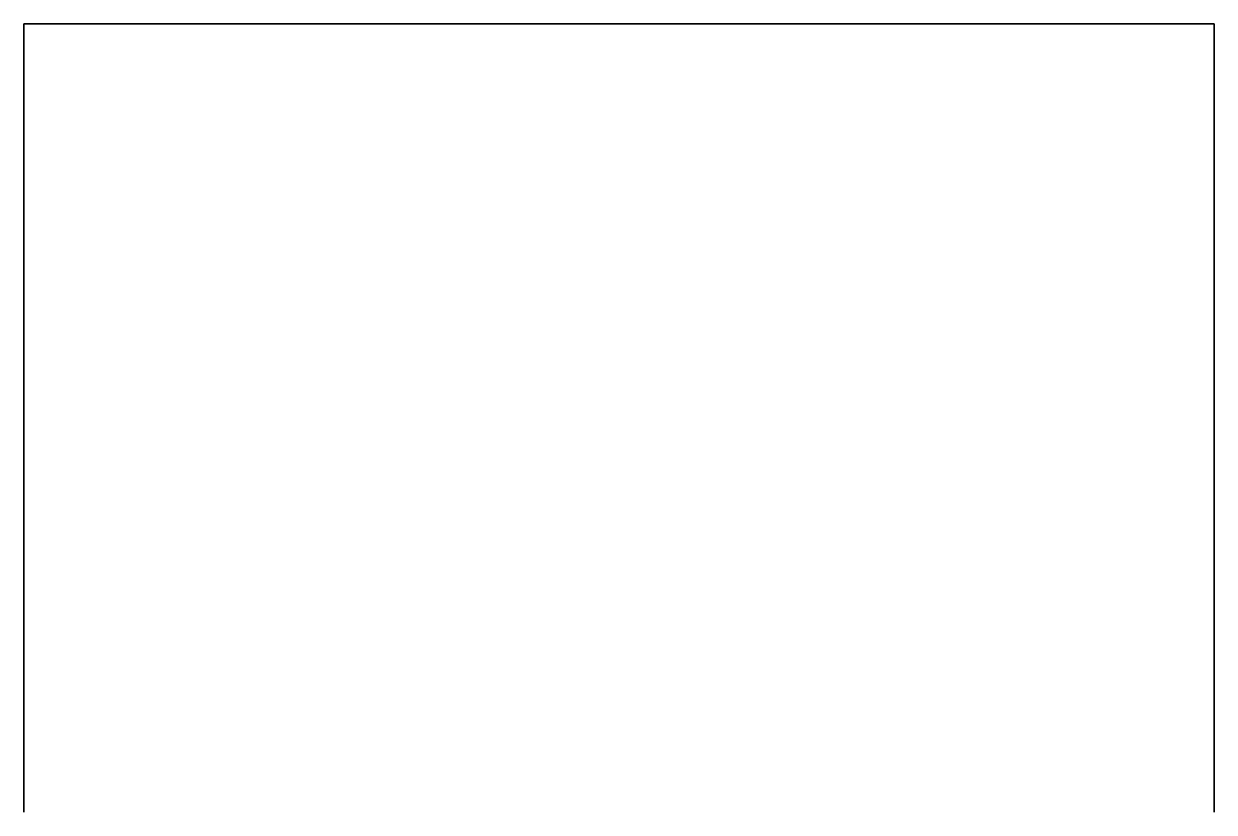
# Model space of a CAD drawing. Header units: millimetres. Extents: x -9 to 118, y -140 to 54.
# Drawn here: x 111.25 to 112.76, y -11.5 to -10.5 of the extents above; entities that cross this region are included whole.
import ezdxf

# ---------------------------------------------------------------- set-up
doc = ezdxf.new("R2010")
doc.units = ezdxf.units.MM
doc.linetypes.add('DASHED', pattern=[1.524, 1.27, -0.254])
doc.layers.add('HIDDEN', color=8, linetype='DASHED')
doc.layers.add('VISIBLE', color=7, linetype='CONTINUOUS')

msp = doc.modelspace()

# ---------------------------------------------------------------- linework, layer by layer
at = {"layer": 'HIDDEN'}
for points in [[(112.76, -10.5), (111.25, -10.5)], [(111.25, -11.5), (111.25, -11.48413), (111.25, -11.46825), (111.25, -11.45238), (111.25, -11.43651), (111.25, -11.42063), (111.25, -11.40476), (111.25, -11.38889), (111.25, -11.37302), (111.25, -11.35714), (111.25, -11.34127), (111.25, -11.3254), (111.25, -11.30952), (111.25, -11.29365), (111.25, -11.27778), (111.25, -11.2619), (111.25, -11.24603), (111.25, -11.23016), (111.25, -11.21429), (111.25, -11.19841), (111.25, -11.18254), (111.25, -11.16667), (111.25, -11.15079), (111.25, -11.13492), (111.25, -11.11905), (111.25, -11.10317), (111.25, -11.0873), (111.25, -11.07143), (111.25, -11.05556), (111.25, -11.03968), (111.25, -11.02381), (111.25, -11.00794), (111.25, -10.99206), (111.25, -10.97619), (111.25, -10.96032), (111.25, -10.94444), (111.25, -10.92857), (111.25, -10.9127), (111.25, -10.89683), (111.25, -10.88095), (111.25, -10.86508), (111.25, -10.84921), (111.25, -10.83333), (111.25, -10.81746), (111.25, -10.80159), (111.25, -10.78571), (111.25, -10.76984), (111.25, -10.75397), (111.25, -10.7381), (111.25, -10.72222), (111.25, -10.70635), (111.25, -10.69048), (111.25, -10.6746), (111.25, -10.65873), (111.25, -10.64286), (111.25, -10.62698), (111.25, -10.61111), (111.25, -10.59524), (111.25, -10.57937), (111.25, -10.56349), (111.25, -10.54762), (111.25, -10.53175), (111.25, -10.51587), (111.25, -10.5)], [(112.76, -11.5), (112.76, -11.48413), (112.76, -11.46825), (112.76, -11.45238), (112.76, -11.43651), (112.76, -11.42063), (112.76, -11.40476), (112.76, -11.38889), (112.76, -11.37302), (112.76, -11.35714), (112.76, -11.34127), (112.76, -11.3254), (112.76, -11.30952), (112.76, -11.29365), (112.76, -11.27778), (112.76, -11.2619), (112.76, -11.24603), (112.76, -11.23016), (112.76, -11.21429), (112.76, -11.19841), (112.76, -11.18254), (112.76, -11.16667), (112.76, -11.15079), (112.76, -11.13492), (112.76, -11.11905), (112.76, -11.10317), (112.76, -11.0873), (112.76, -11.07143), (112.76, -11.05556), (112.76, -11.03968), (112.76, -11.02381), (112.76, -11.00794), (112.76, -10.99206), (112.76, -10.97619), (112.76, -10.96032), (112.76, -10.94444), (112.76, -10.92857), (112.76, -10.9127), (112.76, -10.89683), (112.76, -10.88095), (112.76, -10.86508), (112.76, -10.84921), (112.76, -10.83333), (112.76, -10.81746), (112.76, -10.80159), (112.76, -10.78571), (112.76, -10.76984), (112.76, -10.75397), (112.76, -10.7381), (112.76, -10.72222), (112.76, -10.70635), (112.76, -10.69048), (112.76, -10.6746), (112.76, -10.65873), (112.76, -10.64286), (112.76, -10.62698), (112.76, -10.61111), (112.76, -10.59524), (112.76, -10.57937), (112.76, -10.56349), (112.76, -10.54762), (112.76, -10.53175), (112.76, -10.51587), (112.76, -10.5)]]:
    msp.add_lwpolyline(points, dxfattribs=at)
at = {"layer": 'VISIBLE'}
for points in [[(112.76, -10.5), (111.25, -10.5)], [(111.25, -10.5), (111.25, -10.51587), (111.25, -10.53175), (111.25, -10.54762), (111.25, -10.56349), (111.25, -10.57937), (111.25, -10.59524), (111.25, -10.61111), (111.25, -10.62698), (111.25, -10.64286), (111.25, -10.65873), (111.25, -10.6746), (111.25, -10.69048), (111.25, -10.70635), (111.25, -10.72222), (111.25, -10.7381), (111.25, -10.75397), (111.25, -10.76984), (111.25, -10.78571), (111.25, -10.80159), (111.25, -10.81746), (111.25, -10.83333), (111.25, -10.84921), (111.25, -10.86508), (111.25, -10.88095), (111.25, -10.89683), (111.25, -10.9127), (111.25, -10.92857), (111.25, -10.94444), (111.25, -10.96032), (111.25, -10.97619), (111.25, -10.99206), (111.25, -11.00794), (111.25, -11.02381), (111.25, -11.03968), (111.25, -11.05556), (111.25, -11.07143), (111.25, -11.0873), (111.25, -11.10317), (111.25, -11.11905), (111.25, -11.13492), (111.25, -11.15079), (111.25, -11.16667), (111.25, -11.18254), (111.25, -11.19841), (111.25, -11.21429), (111.25, -11.23016), (111.25, -11.24603), (111.25, -11.2619), (111.25, -11.27778), (111.25, -11.29365), (111.25, -11.30952), (111.25, -11.3254), (111.25, -11.34127), (111.25, -11.35714), (111.25, -11.37302), (111.25, -11.38889), (111.25, -11.40476), (111.25, -11.42063), (111.25, -11.43651), (111.25, -11.45238), (111.25, -11.46825), (111.25, -11.48413), (111.25, -11.5)], [(111.25, -10.5), (112.76, -10.5)], [(112.76, -10.5), (112.76, -10.51587), (112.76, -10.53175), (112.76, -10.54762), (112.76, -10.56349), (112.76, -10.57937), (112.76, -10.59524), (112.76, -10.61111), (112.76, -10.62698), (112.76, -10.64286), (112.76, -10.65873), (112.76, -10.6746), (112.76, -10.69048), (112.76, -10.70635), (112.76, -10.72222), (112.76, -10.7381), (112.76, -10.75397), (112.76, -10.76984), (112.76, -10.78571), (112.76, -10.80159), (112.76, -10.81746), (112.76, -10.83333), (112.76, -10.84921), (112.76, -10.86508), (112.76, -10.88095), (112.76, -10.89683), (112.76, -10.9127), (112.76, -10.92857), (112.76, -10.94444), (112.76, -10.96032), (112.76, -10.97619), (112.76, -10.99206), (112.76, -11.00794), (112.76, -11.02381), (112.76, -11.03968), (112.76, -11.05556), (112.76, -11.07143), (112.76, -11.0873), (112.76, -11.10317), (112.76, -11.11905), (112.76, -11.13492), (112.76, -11.15079), (112.76, -11.16667), (112.76, -11.18254), (112.76, -11.19841), (112.76, -11.21429), (112.76, -11.23016), (112.76, -11.24603), (112.76, -11.2619), (112.76, -11.27778), (112.76, -11.29365), (112.76, -11.30952), (112.76, -11.3254), (112.76, -11.34127), (112.76, -11.35714), (112.76, -11.37302), (112.76, -11.38889), (112.76, -11.40476), (112.76, -11.42063), (112.76, -11.43651), (112.76, -11.45238), (112.76, -11.46825), (112.76, -11.48413), (112.76, -11.5)]]:
    msp.add_lwpolyline(points, dxfattribs=at)

doc.saveas('drawing.dxf')
